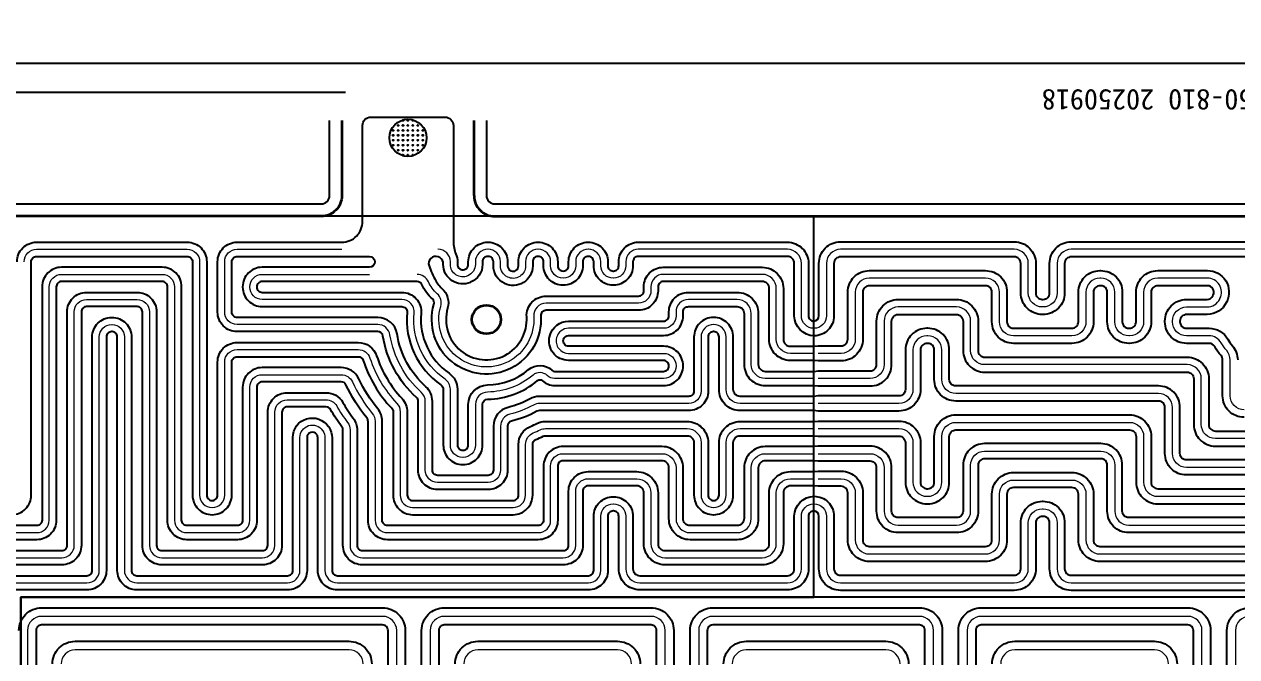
# Model space of a CAD drawing. Header units: millimetres. Extents: x -5937 to 68925, y -3068 to 5300.
# Drawn here: x 61521.2 to 61814.9, y 4489.4 to 4642.6 of the extents above; entities that cross this region are included whole.
import ezdxf

# ---------------------------------------------------------------- set-up
doc = ezdxf.new("R2010")
doc.units = ezdxf.units.MM
doc.header["$LTSCALE"] = 7
doc.header["$PDSIZE"] = -1
doc.layers.add('参照', color=6, linetype='Continuous', lineweight=9)
doc.layers.add('填充', color=3, linetype='Continuous', lineweight=9)
for name, color, linetype in [('发热丝', 3, 'Continuous'), ('发热分区', 20, 'Continuous'), ('菲林', 21, 'Continuous')]:
    doc.layers.add(name, color=color, linetype=linetype)
doc.styles.add('宋体', font='simsun.ttf')
doc.styles.add('斜仿宋', font='tssdeng.shx', dxfattribs={"width": 0.8, "oblique": 8, "bigfont": 'tssdchn.shx'})
doc.dimstyles.new('YanXiu', dxfattribs={"dimtxt": 22.5778, "dimasz": 22.5778, "dimexe": 11.2889, "dimexo": 5.64445, "dimgap": 5.64445, "dimtad": 1, "dimtoh": 1, "dimzin": 9, "dimdsep": 46, "dimtxsty": '斜仿宋', "dimcen": 22.5778, "dimazin": 2, "dimtfac": 1, "dimtmove": 0, "dimatfit": 3, "dimfxl": 1, "dimarcsym": 1})

# ---------------------------------------------------------------- blocks, each defined once
blk = doc.blocks.new('*D124')
at = {"layer": 'Defpoints', "color": 0}
for p in [(62778.12, 4734.39), (61428.12, 4586.94), (62778.12, 4586.94)]:
    blk.add_point(p, dxfattribs=at)
at = {"layer": '填充', "color": 0, "lineweight": -2}
for p, q in [((61428.12, 4592.59), (61428.12, 4745.68)), ((62778.12, 4592.59), (62778.12, 4745.68)), ((61450.7, 4734.39), (62755.54, 4734.39))]:
    blk.add_line(p, q, dxfattribs=at)
at = {"layer": '填充', "color": 0}
for points in [[(61450.7, 4738.15), (61450.7, 4730.63), (61428.12, 4734.39)], [(62755.54, 4730.63), (62755.54, 4738.15), (62778.12, 4734.39)]]:
    blk.add_solid(points, dxfattribs=at)
at = {"layer": '填充', "color": 0, "insert": (62103.12, 4751.32), "char_height": 22.578, "attachment_point": 5, "style": '斜仿宋'}
blk.add_mtext('1350', dxfattribs=at)
blk = doc.blocks.new('*D125')
at = {"layer": 'Defpoints', "color": 0}
for p in [(61604.68, 4626.06), (61392.78, 3786.06), (61604.68, 3786.06)]:
    blk.add_point(p, dxfattribs=at)
at = {"layer": '填充', "color": 0, "lineweight": -2}
for p, q in [((61599.03, 4626.06), (61381.49, 4626.06)), ((61392.78, 4603.48), (61392.78, 3808.63)), ((61599.03, 3786.06), (61381.49, 3786.06))]:
    blk.add_line(p, q, dxfattribs=at)
at = {"layer": '填充', "color": 0}
for points in [[(61396.55, 4603.48), (61389.02, 4603.48), (61392.78, 4626.06)], [(61389.02, 3808.63), (61396.55, 3808.63), (61392.78, 3786.06)]]:
    blk.add_solid(points, dxfattribs=at)
at = {"layer": '填充', "color": 0, "insert": (61375.85, 4206.06), "char_height": 22.578, "attachment_point": 5, "rotation": 90, "style": '斜仿宋'}
blk.add_mtext('840', dxfattribs=at)

msp = doc.modelspace()

# ---------------------------------------------------------------- linework, layer by layer
at = {"color": 7, "linetype": 'Continuous', "lineweight": 35}
for points in [[(61630.12, 4601.056), (61630.12, 4626.056), (61614.12, 4626.056), (61598.12, 4626.056), (61598.12, 4601.056, -0.4142136), (61593.12, 4596.056), (61433.12, 4596.056, 0.4142136), (61428.12, 4591.056), (61428.12, 3791.056, 0.4142136), (61433.12, 3786.056), (62773.12, 3786.056, 0.4142136), (62778.12, 3791.056), (62778.12, 4591.056, 0.4142136), (62773.12, 4596.056), (62613.12, 4596.056, -0.4142136), (62608.12, 4601.056), (62608.12, 4626.056), (62592.12, 4626.056), (62576.12, 4626.056), (62576.12, 4601.056)], [(61630.12, 4601.056, 0.4142136), (61635.12, 4596.056), (62571.12, 4596.056, 0.4142136), (62576.12, 4601.056)]]:
    msp.add_lwpolyline(points, format="xyb", dxfattribs=at)
at = {"color": 5}
msp.add_lwpolyline([(61712.454, 4596.056), (61428.12, 4596.056), (61428.12, 4386.616), (61520.375, 4386.616), (61520.375, 4503.801), (61712.454, 4503.801), (61712.454, 4596.056)], close=True, dxfattribs=at)
at = {"color": 7, "linetype": 'Continuous', "lineweight": 35}
msp.add_circle((61633.12, 4571.056), 3.5, dxfattribs=at)
at = {"layer": '参照'}
for points in [[(61521.145, 4585.056, -0.4142136), (61524.145, 4588.056), (61560.658, 4588.056, -0.4142136), (61563.658, 4585.056), (61563.658, 4528.513, 0.4142136), (61566.658, 4525.513), (61566.732, 4525.513, 0.4142136), (61569.732, 4528.513), (61569.732, 4560.763, -0.4142136), (61572.732, 4563.763), (61602.062, 4563.763, -0.3232996), (61604.91, 4561.707, 0.1086424), (61611.434, 4550.736, -0.1904787), (61612.244, 4548.684), (61612.244, 4528.513, 0.4142136), (61615.244, 4525.513), (61639.611, 4525.513, 0.4142136), (61642.611, 4528.513), (61642.611, 4540.815, -0.303619), (61644.465, 4543.588, 0.0153349), (61646.128, 4544.335, -0.1137458), (61647.441, 4544.638), (61681.723, 4544.638, -0.4142136), (61685.123, 4541.238), (61685.123, 4528.513, 0.4142136), (61688.123, 4525.513), (61688.197, 4525.513, 0.4142136), (61691.197, 4528.513), (61691.197, 4541.238, -0.4142136), (61694.597, 4544.638), (61712.454, 4544.638)], [(61712.454, 4550.711), (61694.597, 4550.711, -0.4142136), (61691.197, 4554.111), (61691.197, 4566.836, 0.4142136), (61688.197, 4569.836), (61688.123, 4569.836, 0.4142136), (61685.123, 4566.836), (61685.123, 4553.711, -0.4142136), (61682.123, 4550.711), (61645.966, 4550.711, 0.1264272), (61644.519, 4550.339, -0.065042), (61638.815, 4548.106, 0.3446375), (61636.537, 4545.195), (61636.537, 4534.586, -0.4142136), (61633.537, 4531.586), (61621.318, 4531.586, -0.4142136), (61618.318, 4534.586), (61618.318, 4551.23, 0.2129188), (61617.322, 4553.462, -0.1716852), (61609.772, 4567.312, 0.3683645), (61606.81, 4569.836), (61572.732, 4569.836, -0.4142136), (61569.732, 4572.836), (61569.732, 4585.056, -0.4142136), (61572.732, 4588.056), (61598.12, 4588.056)], [(61712.454, 4568.931), (61712.417, 4568.931, -0.4142136), (61709.417, 4571.931), (61709.417, 4584.656, 0.4142136), (61706.017, 4588.056), (61669.904, 4588.056, 0.4142136), (61666.904, 4585.056), (61666.904, 4584.077, -0.4142136), (61663.904, 4581.077), (61663.83, 4581.077, -0.4142136), (61660.83, 4584.077), (61660.83, 4585.056, 0.4142136), (61657.83, 4588.056), (61657.757, 4588.056, 0.4142136), (61654.757, 4585.056), (61654.757, 4584.077, -0.4142136), (61651.757, 4581.077), (61651.684, 4581.077, -0.4142136), (61648.684, 4584.077), (61648.684, 4585.056, 0.4142136), (61645.684, 4588.056), (61645.611, 4588.056, 0.4142136), (61642.611, 4585.056), (61642.611, 4584.022, -0.5576947), (61638.268, 4581.34, 0.0014106), (61638.21, 4581.369, -0.2854735), (61636.537, 4584.059), (61636.537, 4585.056, 0.4142136), (61633.537, 4588.056), (61633.464, 4588.056, 0.4142136), (61630.464, 4585.056), (61630.464, 4584.408, -0.3011741), (61628.634, 4581.645, 0.0013685), (61628.577, 4581.621, -0.5388378), (61624.391, 4584.377), (61624.391, 4585.056, 0.4142136), (61621.391, 4588.056)], [(61816.943, 4588.056), (61774.766, 4588.056, 0.4142136), (61771.366, 4584.656), (61771.366, 4577.488, -0.4142136), (61767.966, 4574.088), (61767.782, 4574.088, -0.4142136), (61764.382, 4577.488), (61764.382, 4584.656, 0.4142136), (61760.982, 4588.056), (61718.892, 4588.056, 0.4142136), (61715.492, 4584.656), (61715.492, 4571.931, -0.4142136), (61712.492, 4568.931)], [(61511.999, 4519.439), (61524.219, 4519.439, 0.4142136), (61527.219, 4522.439), (61527.219, 4578.983, -0.4142136), (61530.219, 4581.983), (61554.585, 4581.983, -0.4142136), (61557.585, 4578.983), (61557.585, 4522.439, 0.4142136), (61560.585, 4519.439), (61572.805, 4519.439, 0.4142136), (61575.805, 4522.439), (61575.805, 4554.69, -0.4142136), (61578.805, 4557.69), (61597.949, 4557.69, -0.2916887), (61600.669, 4555.956, 0.0633907), (61605.487, 4548.307, -0.1739129), (61606.171, 4546.401), (61606.171, 4522.439, 0.4142136), (61609.171, 4519.439), (61645.684, 4519.439, 0.4142136), (61648.684, 4522.439), (61648.684, 4535.565, -0.4142136), (61651.684, 4538.565), (61675.65, 4538.565, -0.4142136), (61679.05, 4535.165), (61679.05, 4522.839, 0.4142136), (61682.45, 4519.439), (61693.87, 4519.439, 0.4142136), (61697.27, 4522.839), (61697.27, 4535.165, -0.4142136), (61700.67, 4538.565), (61712.454, 4538.565)], [(61712.454, 4556.784), (61700.67, 4556.784, -0.4142136), (61697.27, 4560.184), (61697.27, 4572.51, 0.4142136), (61693.87, 4575.91), (61682.05, 4575.91, 0.4142136), (61679.05, 4572.91), (61679.05, 4571.931, -0.4142136), (61676.05, 4568.931), (61653.044, 4568.931, 0.3422498), (61650.139, 4566.678, -0.0009197), (61650.123, 4566.616, 0.4911767), (61653.025, 4562.858), (61676.05, 4562.858, -0.4142136), (61679.05, 4559.858), (61679.05, 4559.784, -0.4142136), (61676.05, 4556.784), (61649.651, 4556.784, -0.1912478), (61647.867, 4557.492, 0.3803502), (61644.413, 4557.592, -0.1719683), (61633.414, 4553.486, 0.4093196), (61630.464, 4550.486), (61630.464, 4540.659, -0.4142136), (61627.464, 4537.659), (61627.391, 4537.659, -0.4142136), (61624.391, 4540.659), (61624.391, 4554.154, 0.2458175), (61623.101, 4556.619, -0.2698716), (61615.618, 4572.639, 0.4408907), (61612.63, 4575.91), (61578.805, 4575.91, -0.4142136), (61575.805, 4578.91), (61575.805, 4578.983, -0.4142136), (61578.805, 4581.983), (61604.803, 4581.983)], [(61712.454, 4562.858), (61706.743, 4562.858, -0.4142136), (61703.343, 4566.258), (61703.343, 4578.583, 0.4142136), (61699.943, 4581.983), (61675.977, 4581.983, 0.4142136), (61672.977, 4578.983), (61672.977, 4578.004, -0.4142136), (61669.977, 4575.004), (61647.589, 4575.004, 0.4335072), (61644.595, 4571.808, -1.1900037), (61622.07, 4574.243, 0.2873651), (61621.193, 4577.305, -0.1047364), (61619.076, 4580.209, 0.2956025), (61616.338, 4581.983)], [(61816.672, 4549.198, -0.4142136), (61813.272, 4552.598), (61813.272, 4561.284, 0.18075), (61812.438, 4563.514, -0.0498498), (61811.117, 4565.382, 0.2699747), (61808.16, 4567.104), (61802.703, 4567.104, -0.4142136), (61799.303, 4570.504), (61799.303, 4570.688, -0.4142136), (61802.703, 4574.088), (61807.679, 4574.088, 0.2887635), (61810.746, 4576.02, -0.0034339), (61810.816, 4576.162, 0.5563634), (61807.769, 4581.072), (61795.719, 4581.072, 0.4142136), (61792.319, 4577.672), (61792.319, 4570.504, -0.4142136), (61788.919, 4567.104), (61788.734, 4567.104, -0.4142136), (61785.334, 4570.504), (61785.334, 4577.672, 0.4142136), (61781.934, 4581.072), (61781.75, 4581.072, 0.4142136), (61778.35, 4577.672), (61778.35, 4570.504, -0.4142136), (61774.95, 4567.104), (61760.797, 4567.104, -0.4142136), (61757.397, 4570.504), (61757.397, 4577.672, 0.4142136), (61753.997, 4581.072), (61725.876, 4581.072, 0.4142136), (61722.476, 4577.672), (61722.476, 4566.258, -0.4142136), (61719.076, 4562.858), (61713.454, 4562.858)], [(61505.926, 4513.366), (61530.292, 4513.366, 0.4142136), (61533.292, 4516.366), (61533.292, 4572.91, -0.4142136), (61536.292, 4575.91), (61548.512, 4575.91, -0.4142136), (61551.512, 4572.91), (61551.512, 4516.366, 0.4142136), (61554.512, 4513.366), (61578.878, 4513.366, 0.4142136), (61581.878, 4516.366), (61581.878, 4548.617, -0.4142136), (61584.878, 4551.617), (61594.27, 4551.617, -0.2679005), (61596.867, 4550.117, 0.0287271), (61599.507, 4546.1, -0.1610351), (61600.098, 4544.311), (61600.098, 4516.366, 0.4142136), (61603.098, 4513.366), (61651.757, 4513.366, 0.4142136), (61654.757, 4516.366), (61654.757, 4529.491, -0.4142136), (61657.757, 4532.491), (61669.577, 4532.491, -0.4142136), (61672.977, 4529.091), (61672.977, 4516.766, 0.4142136), (61676.377, 4513.366), (61699.943, 4513.366, 0.4142136), (61703.343, 4516.766), (61703.343, 4529.091, -0.4142136), (61706.743, 4532.491), (61712.454, 4532.491)], [(61837.809, 4542.214), (61809.687, 4542.214, -0.4142136), (61806.287, 4545.614), (61806.287, 4556.72, 0.4142136), (61802.887, 4560.12), (61753.813, 4560.12, -0.4142136), (61750.413, 4563.52), (61750.413, 4570.688, 0.4142136), (61747.013, 4574.088), (61732.86, 4574.088, 0.4142136), (61729.46, 4570.688), (61729.46, 4560.184, -0.4142136), (61726.06, 4556.784), (61713.454, 4556.784)], [(61518.072, 4507.293), (61536.365, 4507.293, 0.4142136), (61539.365, 4510.293), (61539.365, 4566.836, -0.4142136), (61542.365, 4569.836), (61542.438, 4569.836, -0.4142136), (61545.438, 4566.836), (61545.438, 4510.293, 0.4142136), (61548.438, 4507.293), (61584.951, 4507.293, 0.4142136), (61587.951, 4510.293), (61587.951, 4542.482, -0.7391338), (61593.435, 4544.165, 0.0006398), (61593.504, 4544.063, -0.150652), (61594.025, 4542.374), (61594.025, 4510.293, 0.4142136), (61597.025, 4507.293), (61657.83, 4507.293, 0.4142136), (61660.83, 4510.293), (61660.83, 4523.418, -0.4142136), (61663.83, 4526.418), (61663.904, 4526.418, -0.4142136), (61666.904, 4523.418), (61666.904, 4510.693, 0.4142136), (61670.304, 4507.293), (61706.017, 4507.293, 0.4142136), (61709.417, 4510.693), (61709.417, 4523.418, -0.4142136), (61712.417, 4526.418), (61712.454, 4526.418)], [(61844.793, 4535.23), (61802.703, 4535.23, -0.4142136), (61799.303, 4538.63), (61799.303, 4549.735, 0.4142136), (61795.903, 4553.135), (61746.829, 4553.135, -0.4142136), (61743.429, 4556.535), (61743.429, 4563.703, 0.4142136), (61740.029, 4567.103), (61739.844, 4567.103, 0.4142136), (61736.444, 4563.703), (61736.444, 4554.111, -0.4142136), (61733.044, 4550.711), (61713.454, 4550.711)], [(61713.454, 4544.638), (61733.044, 4544.638, -0.4142136), (61736.444, 4541.238), (61736.444, 4531.646, 0.4142136), (61739.844, 4528.246), (61740.029, 4528.246, 0.4142136), (61743.429, 4531.646), (61743.429, 4542.751, -0.4142136), (61746.829, 4546.151), (61788.919, 4546.151, -0.4142136), (61792.319, 4542.751), (61792.319, 4531.646, 0.4142136), (61795.719, 4528.246), (61851.777, 4528.246, 0.4142136)], [(61713.454, 4538.565), (61726.06, 4538.565, -0.4142136), (61729.46, 4535.165), (61729.46, 4524.661, 0.4142136), (61732.86, 4521.261), (61747.013, 4521.261, 0.4142136), (61750.413, 4524.661), (61750.413, 4535.767, -0.4142136), (61753.813, 4539.167), (61781.934, 4539.167, -0.4142136), (61785.334, 4535.767), (61785.334, 4524.661, 0.4142136), (61788.734, 4521.261), (61858.762, 4521.261, 0.4142136)], [(61713.454, 4532.491), (61719.076, 4532.491, -0.4142136), (61722.476, 4529.091), (61722.476, 4517.677, 0.4142136), (61725.876, 4514.277), (61753.997, 4514.277, 0.4142136), (61757.397, 4517.677), (61757.397, 4528.782, -0.4142136), (61760.797, 4532.182), (61774.95, 4532.182, -0.4142136), (61778.35, 4528.782), (61778.35, 4517.677, 0.4142136), (61781.75, 4514.277), (61865.746, 4514.277, 0.4142136)], [(61712.492, 4526.418, -0.4142136), (61715.492, 4523.418), (61715.492, 4510.693, 0.4142136), (61718.892, 4507.293), (61760.982, 4507.293, 0.4142136), (61764.382, 4510.693), (61764.382, 4521.798, -0.4142136), (61767.782, 4525.198), (61767.966, 4525.198, -0.4142136), (61771.366, 4521.798), (61771.366, 4510.693, 0.4142136), (61774.766, 4507.293), (61872.73, 4507.293, 0.4142136)]]:
    msp.add_lwpolyline(points, format="xyb", dxfattribs=at)
at = {"layer": '参照', "color": 5}
for points in [[(61611.391, 4405.452), (61611.391, 4495.765, 0.4142136), (61607.991, 4499.165), (61525.386, 4499.165, 0.4142136), (61521.986, 4495.765), (61521.986, 4198.52, 0.4142136)], [(61676.413, 4418.584), (61676.413, 4495.765, 0.4142136), (61673.013, 4499.165), (61622.918, 4499.165, 0.4142136), (61619.518, 4495.765), (61619.518, 4407.219, -0.2531741)], [(61741.434, 4418.584), (61741.434, 4495.765, 0.4142136), (61738.034, 4499.165), (61687.94, 4499.165, 0.4142136), (61684.54, 4495.765), (61684.54, 4418.584, -0.4142136)], [(61806.456, 4418.697), (61806.456, 4495.765, 0.4142136), (61803.056, 4499.165), (61752.962, 4499.165, 0.4142136), (61749.562, 4495.765), (61749.562, 4418.584, -0.4142136)], [(61817.984, 4499.165, 0.4142136), (61814.584, 4495.765), (61814.584, 4419.069, -0.3411658)], [(61603.263, 4487.637, 0.4142136), (61599.863, 4491.037), (61533.514, 4491.037, 0.4142136), (61530.114, 4487.637)], [(61668.285, 4487.637, 0.4142136), (61664.885, 4491.037), (61631.046, 4491.037, 0.4142136), (61627.646, 4487.637)], [(61733.307, 4487.637, 0.4142136), (61729.907, 4491.037), (61696.068, 4491.037, 0.4142136), (61692.668, 4487.637)], [(61798.328, 4487.637, 0.4142136), (61794.928, 4491.037), (61761.09, 4491.037, 0.4142136), (61757.69, 4487.637)]]:
    msp.add_lwpolyline(points, format="xyb", dxfattribs=at)
at = {"layer": '发热丝'}
for points in [[(61519.425, 4585.056, -0.4142136), (61524.145, 4589.776), (61560.658, 4589.776, -0.4142136), (61565.378, 4585.056), (61565.378, 4528.513, 0.4142136), (61566.658, 4527.233), (61566.732, 4527.233, 0.4142136), (61568.012, 4528.513), (61568.012, 4560.763, -0.4142136), (61572.732, 4565.483), (61602.062, 4565.483, -0.3232996), (61606.542, 4562.248, 0.1086424), (61612.689, 4551.912, -0.1904787), (61613.964, 4548.684), (61613.964, 4528.513, 0.4142136), (61615.244, 4527.233), (61639.611, 4527.233, 0.4142136), (61640.891, 4528.513), (61640.891, 4540.815, -0.303619), (61643.809, 4545.178, 0.0153349), (61645.375, 4545.882, -0.1137458), (61647.441, 4546.358), (61681.723, 4546.358, -0.4142136), (61686.843, 4541.238), (61686.843, 4528.513, 0.4142136), (61688.123, 4527.233), (61688.197, 4527.233, 0.4142136), (61689.477, 4528.513), (61689.477, 4541.238, -0.4142136), (61694.597, 4546.358), (61712.454, 4546.358), (61713.454, 4546.463), (61733.044, 4546.463, -0.4142136), (61738.269, 4541.238), (61738.269, 4531.646, 0.4142136), (61739.844, 4530.071), (61740.029, 4530.071, 0.4142136), (61741.604, 4531.646), (61741.604, 4542.751, -0.4142136), (61746.829, 4547.976), (61788.919, 4547.976, -0.4142136), (61794.144, 4542.751), (61794.144, 4531.646, 0.4142136), (61795.719, 4530.071), (61851.777, 4530.071, 0.4142136)], [(61518.145, 4523.793, 0.4142136), (61522.865, 4528.513), (61522.865, 4585.056, -0.4142136), (61524.145, 4586.336), (61560.658, 4586.336, -0.4142136), (61561.938, 4585.056), (61561.938, 4528.513, 0.4142136), (61566.658, 4523.793), (61566.732, 4523.793, 0.4142136), (61571.452, 4528.513), (61571.452, 4560.763, -0.4142136), (61572.732, 4562.043), (61602.062, 4562.043, -0.3232996), (61603.277, 4561.166, 0.1086424), (61610.178, 4549.56, -0.1904787), (61610.524, 4548.684), (61610.524, 4528.513, 0.4142136), (61615.244, 4523.793), (61639.611, 4523.793, 0.4142136), (61644.331, 4528.513), (61644.331, 4540.815, -0.303619), (61645.122, 4541.998, 0.0153349), (61646.881, 4542.789, -0.1137458), (61647.441, 4542.918), (61681.723, 4542.918, -0.4142136), (61683.403, 4541.238), (61683.403, 4528.513, 0.4142136), (61688.123, 4523.793), (61688.197, 4523.793, 0.4142136), (61692.917, 4528.513), (61692.917, 4541.238, -0.4142136), (61694.597, 4542.918), (61712.454, 4542.918), (61713.454, 4542.813), (61733.044, 4542.813, -0.4142136), (61734.619, 4541.238), (61734.619, 4531.646, 0.4142136), (61739.844, 4526.421), (61740.029, 4526.421, 0.4142136), (61745.254, 4531.646), (61745.254, 4542.751, -0.4142136), (61746.829, 4544.326), (61788.919, 4544.326, -0.4142136), (61790.494, 4542.751), (61790.494, 4531.646, 0.4142136), (61795.719, 4526.421), (61851.777, 4526.421, 0.4142136)], [(61844.793, 4537.055), (61802.703, 4537.055, -0.4142136), (61801.128, 4538.63), (61801.128, 4549.735, 0.4142136), (61795.903, 4554.96), (61746.829, 4554.96, -0.4142136), (61745.254, 4556.535), (61745.254, 4563.703, 0.4142136), (61740.029, 4568.928), (61739.844, 4568.928, 0.4142136), (61734.619, 4563.703), (61734.619, 4554.111, -0.4142136), (61733.044, 4552.536), (61713.454, 4552.536), (61712.454, 4552.431), (61694.597, 4552.431, -0.4142136), (61692.917, 4554.111), (61692.917, 4566.836, 0.4142136), (61688.197, 4571.556), (61688.123, 4571.556, 0.4142136), (61683.403, 4566.836), (61683.403, 4553.711, -0.4142136), (61682.123, 4552.431), (61645.966, 4552.431, 0.1264272), (61643.69, 4551.846, -0.065042), (61638.401, 4549.776, 0.3446375), (61634.817, 4545.195), (61634.817, 4534.586, -0.4142136), (61633.537, 4533.306), (61621.318, 4533.306, -0.4142136), (61620.038, 4534.586), (61620.038, 4551.23, 0.2129188), (61618.471, 4554.742, -0.1716852), (61611.471, 4567.584, 0.3683645), (61606.81, 4571.556), (61572.732, 4571.556, -0.4142136), (61571.452, 4572.836), (61571.452, 4585.056, -0.4142136), (61572.732, 4586.336), (61604.803, 4586.336, -1), (61604.803, 4583.703), (61578.805, 4583.703, 0.4142136), (61574.085, 4578.983), (61574.085, 4578.91, 0.4142136), (61578.805, 4574.19), (61612.63, 4574.19, -0.4408907), (61613.905, 4572.794, 0.2698716), (61622.121, 4555.206, -0.2458175), (61622.671, 4554.154), (61622.671, 4540.659, 0.4142136), (61627.391, 4535.939), (61627.464, 4535.939, 0.4142136), (61632.184, 4540.659), (61632.184, 4550.486, -0.4093196), (61633.443, 4551.766, 0.1719683), (61645.518, 4556.275, -0.3803502), (61646.688, 4556.241, 0.1912478), (61649.651, 4555.064), (61676.05, 4555.064, 0.4142136), (61680.77, 4559.784), (61680.77, 4559.858, 0.4142136), (61676.05, 4564.578), (61653.025, 4564.578, -0.4911767), (61651.787, 4566.181, 0.0009197), (61651.805, 4566.25, -0.3422498), (61653.044, 4567.211), (61676.05, 4567.211, 0.4142136), (61680.77, 4571.931), (61680.77, 4572.91, -0.4142136), (61682.05, 4574.19), (61693.87, 4574.19, -0.4142136), (61695.55, 4572.51), (61695.55, 4560.184, 0.4142136), (61700.67, 4555.064), (61712.454, 4555.064), (61713.454, 4554.959), (61726.06, 4554.959, 0.4142136), (61731.285, 4560.184), (61731.285, 4570.688, -0.4142136), (61732.86, 4572.263), (61747.013, 4572.263, -0.4142136), (61748.588, 4570.688), (61748.588, 4563.52, 0.4142136), (61753.813, 4558.295), (61802.887, 4558.295, -0.4142136), (61804.462, 4556.72), (61804.462, 4545.614, 0.4142136), (61809.687, 4540.389), (61837.809, 4540.389, 0.4142136)], [(61816.943, 4586.231), (61774.766, 4586.231, 0.4142136), (61773.191, 4584.656), (61773.191, 4577.488, -0.4142136), (61767.966, 4572.263), (61767.782, 4572.263, -0.4142136), (61762.557, 4577.488), (61762.557, 4584.656, 0.4142136), (61760.982, 4586.231), (61718.892, 4586.231, 0.4142136), (61717.317, 4584.656), (61717.317, 4571.931, -0.4142136), (61712.492, 4567.106, -0.4035041), (61707.697, 4571.931), (61707.697, 4584.656, 0.4142136), (61706.017, 4586.336), (61669.904, 4586.336, 0.4142136), (61668.624, 4585.056), (61668.624, 4584.077, -0.4142136), (61663.904, 4579.357), (61663.83, 4579.357, -0.4142136), (61659.11, 4584.077), (61659.11, 4585.056, 0.4142136), (61657.83, 4586.336), (61657.757, 4586.336, 0.4142136), (61656.477, 4585.056), (61656.477, 4584.077, -0.4142136), (61651.757, 4579.357), (61651.684, 4579.357, -0.4142136), (61646.964, 4584.077), (61646.964, 4585.056, 0.4142136), (61645.684, 4586.336), (61645.611, 4586.336, 0.4142136), (61644.331, 4585.056), (61644.331, 4584.022, -0.5576947), (61637.498, 4579.802, 0.0014106), (61637.448, 4579.826, -0.2854735), (61634.817, 4584.059), (61634.817, 4585.056, 0.4142136), (61633.537, 4586.336), (61633.464, 4586.336, 0.4142136), (61632.184, 4585.056), (61632.184, 4584.408, -0.3011741), (61629.305, 4580.062, 0.0013685), (61629.256, 4580.041, -0.5388378), (61622.671, 4584.377), (61622.671, 4584.464, 1.0272188), (61619.12, 4584.559, 0.0745601), (61620.646, 4580.912, 0.1047364), (61622.343, 4578.584, -0.2873651), (61623.723, 4573.766, 1.1900037), (61642.879, 4571.696, -0.4335072), (61647.589, 4576.724), (61669.977, 4576.724, 0.4142136), (61671.257, 4578.004), (61671.257, 4578.983, -0.4142136), (61675.977, 4583.703), (61699.943, 4583.703, -0.4142136), (61705.063, 4578.583), (61705.063, 4566.258, 0.4142136), (61706.743, 4564.578), (61712.454, 4564.578), (61713.454, 4564.683), (61719.076, 4564.683, 0.4142136), (61720.651, 4566.258), (61720.651, 4577.672, -0.4142136), (61725.876, 4582.897), (61753.997, 4582.897, -0.4142136), (61759.222, 4577.672), (61759.222, 4570.504, 0.4142136), (61760.797, 4568.929), (61774.95, 4568.929, 0.4142136), (61776.525, 4570.504), (61776.525, 4577.672, -0.4142136), (61781.75, 4582.897), (61781.934, 4582.897, -0.4142136), (61787.159, 4577.672), (61787.159, 4570.504, 0.4142136), (61788.734, 4568.929), (61788.919, 4568.929, 0.4142136), (61790.494, 4570.504), (61790.494, 4577.672, -0.4142136), (61795.719, 4582.897), (61807.769, 4582.897, -0.5563634), (61812.451, 4575.352, 0.0034339), (61812.393, 4575.233, -0.2887635), (61807.679, 4572.263), (61802.703, 4572.263, 0.4142136), (61801.128, 4570.688), (61801.128, 4570.504, 0.4142136), (61802.703, 4568.929), (61808.16, 4568.929, -0.2699747), (61812.705, 4566.282, 0.0498498), (61813.816, 4564.711, -0.18075), (61815.097, 4561.284)], [(61858.762, 4523.086), (61788.734, 4523.086, -0.4142136), (61787.159, 4524.661), (61787.159, 4535.767, 0.4142136), (61781.934, 4540.992), (61753.813, 4540.992, 0.4142136), (61748.588, 4535.767), (61748.588, 4524.661, -0.4142136), (61747.013, 4523.086), (61732.86, 4523.086, -0.4142136), (61731.285, 4524.661), (61731.285, 4535.165, 0.4142136), (61726.06, 4540.39), (61713.454, 4540.39), (61712.454, 4540.285), (61700.67, 4540.285, 0.4142136), (61695.55, 4535.165), (61695.55, 4522.839, -0.4142136), (61693.87, 4521.159), (61682.45, 4521.159, -0.4142136), (61680.77, 4522.839), (61680.77, 4535.165, 0.4142136), (61675.65, 4540.285), (61651.684, 4540.285, 0.4142136), (61646.964, 4535.565), (61646.964, 4522.439, -0.4142136), (61645.684, 4521.159), (61609.171, 4521.159, -0.4142136), (61607.891, 4522.439), (61607.891, 4546.401, 0.1739129), (61606.815, 4549.401, -0.0633907), (61602.229, 4556.681, 0.2916887), (61597.949, 4559.41), (61578.805, 4559.41, 0.4142136), (61574.085, 4554.69), (61574.085, 4522.439, -0.4142136), (61572.805, 4521.159), (61560.585, 4521.159, -0.4142136), (61559.305, 4522.439), (61559.305, 4578.983, 0.4142136), (61554.585, 4583.703), (61530.219, 4583.703, 0.4142136), (61525.499, 4578.983), (61525.499, 4522.439, -0.4142136), (61524.219, 4521.159), (61511.999, 4521.159, -0.4142136)], [(61858.762, 4519.436), (61788.734, 4519.436, -0.4142136), (61783.509, 4524.661), (61783.509, 4535.767, 0.4142136), (61781.934, 4537.342), (61753.813, 4537.342, 0.4142136), (61752.238, 4535.767), (61752.238, 4524.661, -0.4142136), (61747.013, 4519.436), (61732.86, 4519.436, -0.4142136), (61727.635, 4524.661), (61727.635, 4535.165, 0.4142136), (61726.06, 4536.74), (61713.454, 4536.74), (61712.454, 4536.845), (61700.67, 4536.845, 0.4142136), (61698.99, 4535.165), (61698.99, 4522.839, -0.4142136), (61693.87, 4517.719), (61682.45, 4517.719, -0.4142136), (61677.33, 4522.839), (61677.33, 4535.165, 0.4142136), (61675.65, 4536.845), (61651.684, 4536.845, 0.4142136), (61650.404, 4535.565), (61650.404, 4522.439, -0.4142136), (61645.684, 4517.719), (61609.171, 4517.719, -0.4142136), (61604.451, 4522.439), (61604.451, 4546.401, 0.1739129), (61604.159, 4547.214, -0.0633907), (61599.11, 4555.23, 0.2916887), (61597.949, 4555.97), (61578.805, 4555.97, 0.4142136), (61577.525, 4554.69), (61577.525, 4522.439, -0.4142136), (61572.805, 4517.719), (61560.585, 4517.719, -0.4142136), (61555.865, 4522.439), (61555.865, 4578.983, 0.4142136), (61554.585, 4580.263), (61530.219, 4580.263, 0.4142136), (61528.939, 4578.983), (61528.939, 4522.439, -0.4142136), (61524.219, 4517.719), (61511.999, 4517.719, -0.4142136)], [(61816.672, 4547.373, -0.4142136), (61811.447, 4552.598), (61811.447, 4561.284, 0.18075), (61811.061, 4562.317, -0.0498498), (61809.53, 4564.481, 0.2699747), (61808.16, 4565.279), (61802.703, 4565.279, -0.4142136), (61797.478, 4570.504), (61797.478, 4570.688, -0.4142136), (61802.703, 4575.913), (61807.679, 4575.913, 0.2887635), (61809.1, 4576.808, -0.0034339), (61809.18, 4576.973, 0.5563634), (61807.769, 4579.247), (61795.719, 4579.247, 0.4142136), (61794.144, 4577.672), (61794.144, 4570.504, -0.4142136), (61788.919, 4565.279), (61788.734, 4565.279, -0.4142136), (61783.509, 4570.504), (61783.509, 4577.672, 0.4142136), (61781.934, 4579.247), (61781.75, 4579.247, 0.4142136), (61780.175, 4577.672), (61780.175, 4570.504, -0.4142136), (61774.95, 4565.279), (61760.797, 4565.279, -0.4142136), (61755.572, 4570.504), (61755.572, 4577.672, 0.4142136), (61753.997, 4579.247), (61725.876, 4579.247, 0.4142136), (61724.301, 4577.672), (61724.301, 4566.258, -0.4142136), (61719.076, 4561.033), (61713.454, 4561.033), (61712.454, 4561.138), (61706.743, 4561.138, -0.4142136), (61701.623, 4566.258), (61701.623, 4578.583, 0.4142136), (61699.943, 4580.263), (61675.977, 4580.263, 0.4142136), (61674.697, 4578.983), (61674.697, 4578.004, -0.4142136), (61669.977, 4573.284), (61647.589, 4573.284, 0.4335072), (61646.312, 4571.92, -1.1900037), (61620.417, 4574.719, 0.2873651), (61620.043, 4576.026, -0.1047364), (61617.506, 4579.506, 0.2956025), (61616.338, 4580.263), (61578.805, 4580.263, 0.4142136), (61577.525, 4578.983), (61577.525, 4578.91, 0.4142136), (61578.805, 4577.63), (61612.63, 4577.63, -0.4408907), (61617.331, 4572.484, 0.2698716), (61624.082, 4558.032, -0.2458175), (61626.111, 4554.154), (61626.111, 4540.659, 0.4142136), (61627.391, 4539.379), (61627.464, 4539.379, 0.4142136), (61628.744, 4540.659), (61628.744, 4550.486, -0.4093196), (61633.385, 4555.205, 0.1719683), (61643.308, 4558.91, -0.3803502), (61649.047, 4558.744, 0.1912478), (61649.651, 4558.504), (61676.05, 4558.504, 0.4142136), (61677.33, 4559.784), (61677.33, 4559.858, 0.4142136), (61676.05, 4561.138), (61653.025, 4561.138, -0.4911767), (61648.458, 4567.05, 0.0009197), (61648.473, 4567.107, -0.3422498), (61653.044, 4570.651), (61676.05, 4570.651, 0.4142136), (61677.33, 4571.931), (61677.33, 4572.91, -0.4142136), (61682.05, 4577.63), (61693.87, 4577.63, -0.4142136), (61698.99, 4572.51), (61698.99, 4560.184, 0.4142136), (61700.67, 4558.504), (61712.454, 4558.504), (61713.454, 4558.609), (61726.06, 4558.609, 0.4142136), (61727.635, 4560.184), (61727.635, 4570.688, -0.4142136), (61732.86, 4575.913), (61747.013, 4575.913, -0.4142136), (61752.238, 4570.688), (61752.238, 4563.52, 0.4142136), (61753.813, 4561.945), (61802.887, 4561.945, -0.4142136), (61808.112, 4556.72), (61808.112, 4545.614, 0.4142136), (61809.687, 4544.039), (61837.809, 4544.039, 0.4142136)], [(61505.926, 4515.086), (61530.292, 4515.086, 0.4142136), (61531.572, 4516.366), (61531.572, 4572.91, -0.4142136), (61536.292, 4577.63), (61548.512, 4577.63, -0.4142136), (61553.232, 4572.91), (61553.232, 4516.366, 0.4142136), (61554.512, 4515.086), (61578.878, 4515.086, 0.4142136), (61580.158, 4516.366), (61580.158, 4548.617, -0.4142136), (61584.878, 4553.337), (61594.27, 4553.337, -0.2679005), (61598.357, 4550.977, 0.0287271), (61600.888, 4547.125, -0.1610351), (61601.818, 4544.311), (61601.818, 4516.366, 0.4142136), (61603.098, 4515.086), (61651.757, 4515.086, 0.4142136), (61653.037, 4516.366), (61653.037, 4529.491, -0.4142136), (61657.757, 4534.211), (61669.577, 4534.211, -0.4142136), (61674.697, 4529.091), (61674.697, 4516.766, 0.4142136), (61676.377, 4515.086), (61699.943, 4515.086, 0.4142136), (61701.623, 4516.766), (61701.623, 4529.091, -0.4142136), (61706.743, 4534.211), (61712.454, 4534.211), (61713.454, 4534.316), (61719.076, 4534.316, -0.4142136), (61724.301, 4529.091), (61724.301, 4517.677, 0.4142136), (61725.876, 4516.102), (61753.997, 4516.102, 0.4142136), (61755.572, 4517.677), (61755.572, 4528.782, -0.4142136), (61760.797, 4534.007), (61774.95, 4534.007, -0.4142136), (61780.175, 4528.782), (61780.175, 4517.677, 0.4142136), (61781.75, 4516.102), (61865.746, 4516.102, 0.4142136)], [(61865.746, 4512.452), (61781.75, 4512.452, -0.4142136), (61776.525, 4517.677), (61776.525, 4528.782, 0.4142136), (61774.95, 4530.357), (61760.797, 4530.357, 0.4142136), (61759.222, 4528.782), (61759.222, 4517.677, -0.4142136), (61753.997, 4512.452), (61725.876, 4512.452, -0.4142136), (61720.651, 4517.677), (61720.651, 4529.091, 0.4142136), (61719.076, 4530.666), (61713.454, 4530.666), (61712.454, 4530.771), (61706.743, 4530.771, 0.4142136), (61705.063, 4529.091), (61705.063, 4516.766, -0.4142136), (61699.943, 4511.646), (61676.377, 4511.646, -0.4142136), (61671.257, 4516.766), (61671.257, 4529.091, 0.4142136), (61669.577, 4530.771), (61657.757, 4530.771, 0.4142136), (61656.477, 4529.491), (61656.477, 4516.366, -0.4142136), (61651.757, 4511.646), (61603.098, 4511.646, -0.4142136), (61598.378, 4516.366), (61598.378, 4544.311, 0.1610351), (61598.126, 4545.074, -0.0287271), (61595.378, 4549.257, 0.2679005), (61594.27, 4549.897), (61584.878, 4549.897, 0.4142136), (61583.598, 4548.617), (61583.598, 4516.366, -0.4142136), (61578.878, 4511.646), (61554.512, 4511.646, -0.4142136), (61549.792, 4516.366), (61549.792, 4572.91, 0.4142136), (61548.512, 4574.19), (61536.292, 4574.19, 0.4142136), (61535.012, 4572.91), (61535.012, 4516.366, -0.4142136), (61530.292, 4511.646), (61505.926, 4511.646, -0.4142136)], [(61518.072, 4509.013), (61536.365, 4509.013, 0.4142136), (61537.645, 4510.293), (61537.645, 4566.836, -0.4142136), (61542.365, 4571.556), (61542.438, 4571.556, -0.4142136), (61547.158, 4566.836), (61547.158, 4510.293, 0.4142136), (61548.438, 4509.013), (61584.951, 4509.013, 0.4142136), (61586.231, 4510.293), (61586.231, 4542.482, -0.7391338), (61594.859, 4545.13, 0.0006398), (61594.925, 4545.032, -0.150652), (61595.745, 4542.374), (61595.745, 4510.293, 0.4142136), (61597.025, 4509.013), (61657.83, 4509.013, 0.4142136), (61659.11, 4510.293), (61659.11, 4523.418, -0.4142136), (61663.83, 4528.138), (61663.904, 4528.138, -0.4142136), (61668.624, 4523.418), (61668.624, 4510.693, 0.4142136), (61670.304, 4509.013), (61706.017, 4509.013, 0.4142136), (61707.697, 4510.693), (61707.697, 4523.418, -0.4035041), (61712.492, 4528.243, -0.4142136), (61717.317, 4523.418), (61717.317, 4510.693, 0.4142136), (61718.892, 4509.118), (61760.982, 4509.118, 0.4142136), (61762.557, 4510.693), (61762.557, 4521.798, -0.4142136), (61767.782, 4527.023), (61767.966, 4527.023, -0.4142136), (61773.191, 4521.798), (61773.191, 4510.693, 0.4142136), (61774.766, 4509.118), (61872.73, 4509.118, 0.4142136)], [(61872.73, 4505.468), (61774.766, 4505.468, -0.4142136), (61769.541, 4510.693), (61769.541, 4521.798, 0.4142136), (61767.966, 4523.373), (61767.782, 4523.373, 0.4142136), (61766.207, 4521.798), (61766.207, 4510.693, -0.4142136), (61760.982, 4505.468), (61718.892, 4505.468, -0.4142136), (61713.667, 4510.693), (61713.667, 4523.418, 0.3654517), (61712.454, 4524.698), (61712.417, 4524.698, 0.4142136), (61711.137, 4523.418), (61711.137, 4510.693, -0.4142136), (61706.017, 4505.573), (61670.304, 4505.573, -0.4142136), (61665.184, 4510.693), (61665.184, 4523.418, 0.4142136), (61663.904, 4524.698), (61663.83, 4524.698, 0.4142136), (61662.55, 4523.418), (61662.55, 4510.293, -0.4142136), (61657.83, 4505.573), (61597.025, 4505.573, -0.4142136), (61592.305, 4510.293), (61592.305, 4542.374, 0.150652), (61592.082, 4543.095, -0.0006398), (61592.011, 4543.2, 0.7391338), (61589.671, 4542.482), (61589.671, 4510.293, -0.4142136), (61584.951, 4505.573), (61548.438, 4505.573, -0.4142136), (61543.718, 4510.293), (61543.718, 4566.836, 0.4142136), (61542.438, 4568.116), (61542.365, 4568.116, 0.4142136), (61541.085, 4566.836), (61541.085, 4510.293, -0.4142136), (61536.365, 4505.573), (61518.072, 4505.573, 0.4142136)], [(61519.901, 4495.765, -0.4142136), (61525.386, 4501.25), (61607.991, 4501.25, -0.4142136), (61613.476, 4495.765), (61613.476, 4405.452, 0.6219252)], [(61617.433, 4407.219), (61617.433, 4495.765, -0.4142136), (61622.918, 4501.25), (61673.013, 4501.25, -0.4142136), (61678.498, 4495.765), (61678.498, 4418.584, 0.4142136)], [(61682.455, 4418.584), (61682.455, 4495.765, -0.4142136), (61687.94, 4501.25), (61738.034, 4501.25, -0.4142136), (61743.519, 4495.765), (61743.519, 4418.584, 0.4142136)], [(61747.477, 4418.584), (61747.477, 4495.765, -0.4142136), (61752.962, 4501.25), (61803.056, 4501.25, -0.4142136), (61808.541, 4495.765), (61808.541, 4418.697, 0.5021788)], [(61812.499, 4419.069), (61812.499, 4495.765, -0.4142136), (61817.984, 4501.25)], [(61609.306, 4405.452), (61609.306, 4495.765, 0.4142136), (61607.991, 4497.08), (61525.386, 4497.08, 0.4142136), (61524.071, 4495.765), (61524.071, 4198.52, 0.4142136)], [(61674.328, 4418.584), (61674.328, 4495.765, 0.4142136), (61673.013, 4497.08), (61622.918, 4497.08, 0.4142136), (61621.603, 4495.765), (61621.603, 4407.219, -0.2531741)], [(61739.349, 4418.584), (61739.349, 4495.765, 0.4142136), (61738.034, 4497.08), (61687.94, 4497.08, 0.4142136), (61686.625, 4495.765), (61686.625, 4418.584, -0.4142136)], [(61804.371, 4418.697), (61804.371, 4495.765, 0.4142136), (61803.056, 4497.08), (61752.962, 4497.08, 0.4142136), (61751.647, 4495.765), (61751.647, 4418.584, -0.4142136)], [(61528.029, 4487.637, -0.4142136), (61533.514, 4493.122), (61599.863, 4493.122, -0.4142136), (61605.348, 4487.637)], [(61625.561, 4487.637, -0.4142136), (61631.046, 4493.122), (61664.885, 4493.122, -0.4142136), (61670.37, 4487.637)], [(61690.583, 4487.637, -0.4142136), (61696.068, 4493.122), (61729.907, 4493.122, -0.4142136), (61735.392, 4487.637)], [(61755.605, 4487.637, -0.4142136), (61761.09, 4493.122), (61794.928, 4493.122, -0.4142136), (61800.413, 4487.637)]]:
    msp.add_lwpolyline(points, format="xyb", dxfattribs=at)
for centre in [(61610.52, 4616.856), (61611.72, 4616.856), (61612.92, 4616.856), (61614.12, 4616.856), (61615.32, 4616.856), (61616.52, 4616.856), (61617.72, 4616.856), (61610.52, 4615.656), (61610.52, 4614.456), (61611.72, 4615.656), (61611.72, 4614.456), (61612.92, 4615.656), (61612.92, 4614.456), (61614.12, 4615.656), (61614.12, 4614.456), (61615.32, 4615.656), (61615.32, 4614.456), (61616.52, 4615.656), (61616.52, 4614.456), (61617.72, 4615.656), (61617.72, 4614.456), (61610.52, 4613.256), (61611.72, 4613.256), (61611.72, 4612.056), (61612.92, 4613.256), (61612.92, 4612.056), (61614.12, 4613.256), (61614.12, 4612.056), (61615.32, 4613.256), (61615.32, 4612.056), (61616.52, 4613.256), (61616.52, 4612.056), (61617.72, 4613.256), (61612.92, 4610.856), (61614.12, 4610.856), (61615.32, 4610.856)]:
    msp.add_circle(centre, 0.125, dxfattribs=at)
at = {"layer": '发热分区', "color": 2}
msp.add_lwpolyline([(61520.375, 4503.801), (61520.375, 3878.312), (62685.864, 3878.312), (62685.864, 4503.801)], close=True, dxfattribs=at)
at = {"layer": '菲林'}
msp.add_lwpolyline([(61425.12, 4192.056), (61425.12, 4599.056), (61593.12, 4599.056, 0.4142135), (61595.12, 4601.056), (61595.12, 4629.056), (61633.12, 4629.056), (61633.12, 4601.056, 0.4142136), (61635.12, 4599.056), (62102.12, 4599.056), (62102.12, 4633.056), (61418.62, 4633.056, 0.4142136), (61415.62, 4630.056), (61415.62, 4192.056)], format="xyb", close=True, dxfattribs=at)

# ---------------------------------------------------------------- next in the draw order: texts
at = {"layer": '菲林', "insert": (61970.085, 4621.781), "char_height": 5, "attachment_point": 1, "rotation": 180, "style": '宋体', "bg_fill": 2}
msp.add_mtext_dynamic_manual_height_columns('{\\fSimHei|b0|i0|c134|p49;CXT-3278(R30.98-32.27-33.55Ω)SUS304 0.05T 1350-810 20250918}', width=1208.88574, gutter_width=17.5, heights=[-6.152], dxfattribs=at)

# ---------------------------------------------------------------- next in the draw order: linework, layer by layer
at = {"color": 5}
msp.add_circle((61614.12, 4615.056), 4.5, dxfattribs=at)
at = {"layer": '发热丝'}
msp.add_lwpolyline([(61844.793, 4533.405), (61802.703, 4533.405, -0.4142136), (61797.478, 4538.63), (61797.478, 4549.735, 0.4142136), (61795.903, 4551.31), (61746.829, 4551.31, -0.4142136), (61741.604, 4556.535), (61741.604, 4563.703, 0.4142136), (61740.029, 4565.278), (61739.844, 4565.278, 0.4142136), (61738.269, 4563.703), (61738.269, 4554.111, -0.4142136), (61733.044, 4548.886), (61713.454, 4548.886), (61712.454, 4548.991), (61694.597, 4548.991, -0.4142136), (61689.477, 4554.111), (61689.477, 4566.836, 0.4142136), (61688.197, 4568.116), (61688.123, 4568.116, 0.4142136), (61686.843, 4566.836), (61686.843, 4553.711, -0.4142136), (61682.123, 4548.991), (61645.966, 4548.991, 0.1264272), (61645.349, 4548.833, -0.065042), (61639.229, 4546.437, 0.3446375), (61638.257, 4545.195), (61638.257, 4534.586, -0.4142136), (61633.537, 4529.866), (61621.318, 4529.866, -0.4142136), (61616.598, 4534.586), (61616.598, 4551.23, 0.2129188), (61616.173, 4552.182, -0.1716852), (61608.074, 4567.039, 0.3683645), (61606.81, 4568.116), (61572.732, 4568.116, -0.4142136), (61568.012, 4572.836), (61568.012, 4585.056, -0.4142136), (61572.732, 4589.776), (61598.12, 4589.776, 0.4142136), (61603.12, 4594.776), (61603.12, 4618.056, -0.4142136), (61605.12, 4620.056), (61623.12, 4620.056, -0.4142136), (61625.12, 4618.056), (61625.12, 4589.98, 0.0996946), (61625.743, 4586.883, -0.0996946), (61626.111, 4585.056), (61626.111, 4584.377, 0.5388378), (61627.897, 4583.201, -0.0013685), (61627.964, 4583.229, 0.3011741), (61628.744, 4584.408), (61628.744, 4585.056, -0.4142136), (61633.464, 4589.776), (61633.537, 4589.776, -0.4142136), (61638.257, 4585.056), (61638.257, 4584.059, 0.2854735), (61638.971, 4582.911, -0.0014106), (61639.038, 4582.878, 0.5576947), (61640.891, 4584.022), (61640.891, 4585.056, -0.4142136), (61645.611, 4589.776), (61645.684, 4589.776, -0.4142136), (61650.404, 4585.056), (61650.404, 4584.077, 0.4142136), (61651.684, 4582.797), (61651.757, 4582.797, 0.4142136), (61653.037, 4584.077), (61653.037, 4585.056, -0.4142136), (61657.757, 4589.776), (61657.83, 4589.776, -0.4142136), (61662.55, 4585.056), (61662.55, 4584.077, 0.4142136), (61663.83, 4582.797), (61663.904, 4582.797, 0.4142136), (61665.184, 4584.077), (61665.184, 4585.056, -0.4142136), (61669.904, 4589.776), (61706.017, 4589.776, -0.4142136), (61711.137, 4584.656), (61711.137, 4571.931, 0.4142136), (61712.417, 4570.651), (61712.454, 4570.651, 0.3654517), (61713.667, 4571.931), (61713.667, 4584.656, -0.4142136), (61718.892, 4589.881), (61760.982, 4589.881, -0.4142136), (61766.207, 4584.656), (61766.207, 4577.488, 0.4142136), (61767.782, 4575.913), (61767.966, 4575.913, 0.4142136), (61769.541, 4577.488), (61769.541, 4584.656, -0.4142136), (61774.766, 4589.881), (61816.943, 4589.881, -0.3681235)], format="xyb", dxfattribs=at)
for centre in [(61611.72, 4618.056), (61612.92, 4619.256), (61612.92, 4618.056), (61614.12, 4619.256), (61614.12, 4618.056), (61615.32, 4619.256), (61615.32, 4618.056), (61616.52, 4618.056)]:
    msp.add_circle(centre, 0.125, dxfattribs=at)

# ---------------------------------------------------------------- next in the draw order: dimensions: what is measured, and where the dimension line sits
at = {"layer": '填充'}
dim = msp.add_linear_dim(base=(62778.12, 4734.391), p1=(61428.12, 4586.942), p2=(62778.12, 4586.942), dimstyle='YanXiu', dxfattribs=at)
dim.commit()
dim.dimension.update_dxf_attribs({"geometry": '*D124', "text_midpoint": (62103.12, 4751.325)})
dim = msp.add_linear_dim(base=(61392.784, 3786.056), p1=(61604.676, 4626.056), p2=(61604.676, 3786.056), angle=90, dimstyle='YanXiu', dxfattribs=at)
dim.commit()
dim.dimension.update_dxf_attribs({"geometry": '*D125', "text_midpoint": (61375.85, 4206.056)})

doc.saveas('drawing.dxf')
